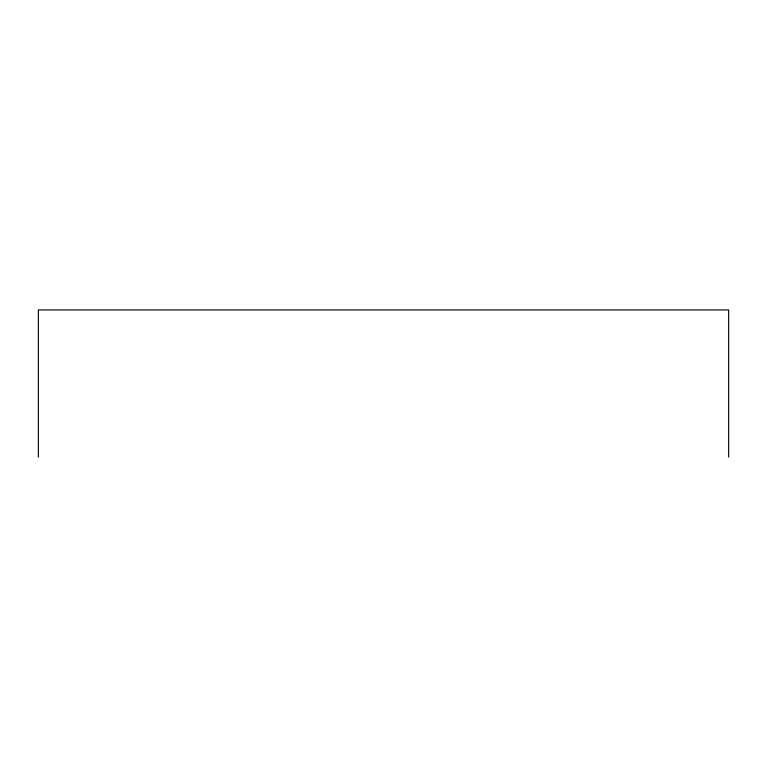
<?xml version="1.0" encoding="UTF-8"?>
<svg xmlns="http://www.w3.org/2000/svg" width="767" height="767" viewBox="0 0 767 767"><rect width="100%" height="100%" fill="white"/><g stroke="black" fill="none" stroke-linecap="round" stroke-linejoin="round"><path stroke-width="1.15" d="M728.65 457.074L728.65 309.926L38.35 309.926L38.35 457.074"/></g></svg>
